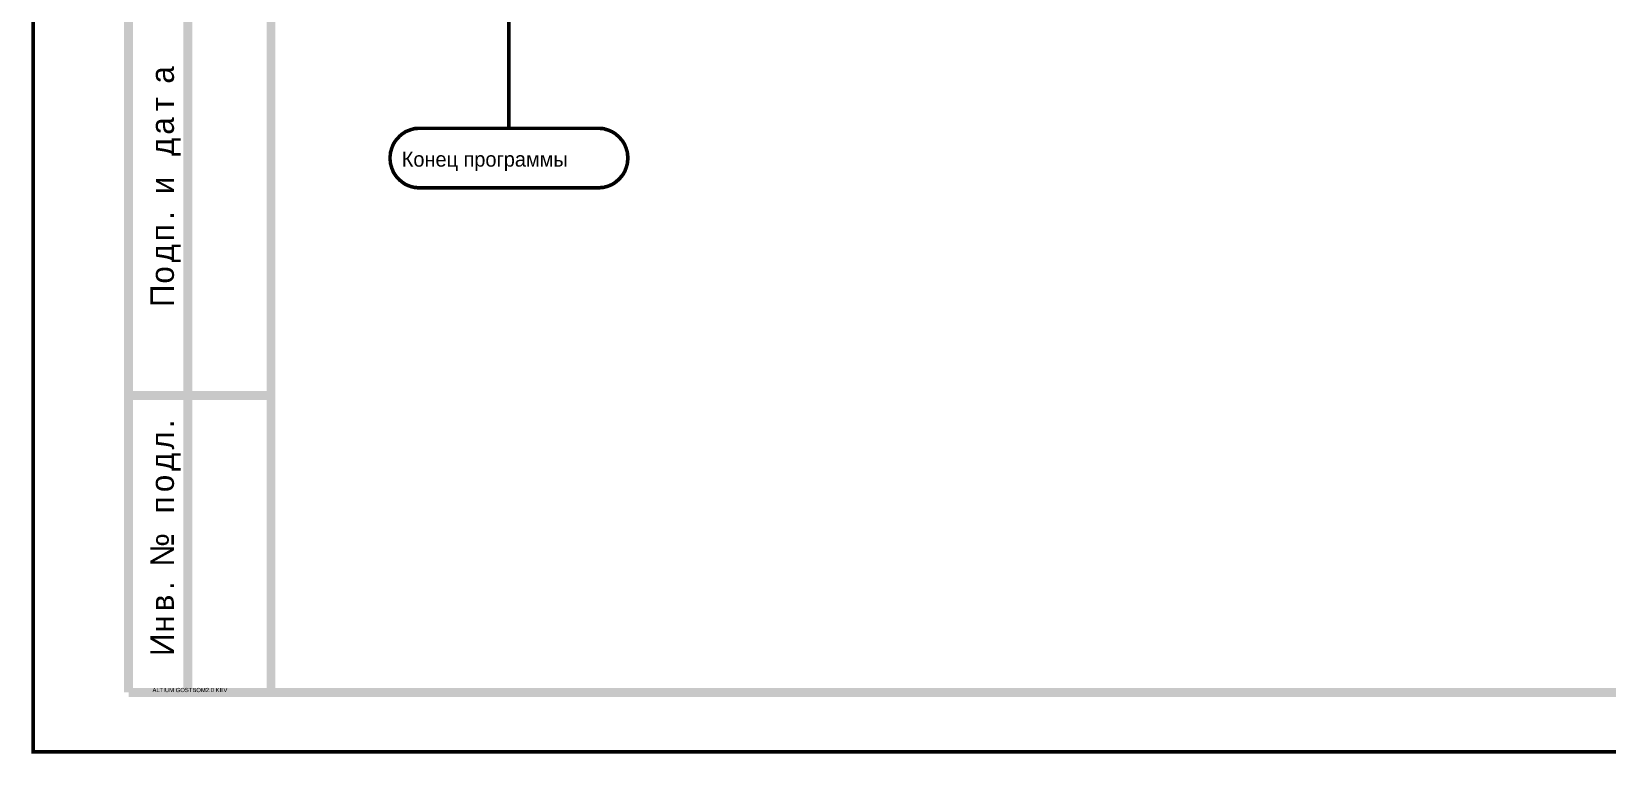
# Model space of a CAD drawing. Header units: inches. Extents: x 0 to 594, y 0 to 420.
# Drawn here: x -0.1 to 132.4, y -0.1 to 60.7 of the extents above; entities that cross this region are included whole.
import ezdxf

# ---------------------------------------------------------------- set-up
doc = ezdxf.new("R2010")
doc.units = ezdxf.units.IN
doc.layers.add('Sheet', color=255, linetype='Continuous')

msp = doc.modelspace()

# ---------------------------------------------------------------- linework, layer by layer
at = {"layer": 'Sheet'}
for points, const_width in [([(0, 419.98), (594, 419.98), (594, 0), (0, 0), (0, 419.98)], 0.3), ([(0, 419.98), (594, 419.98), (594, 0), (0, 0), (0, 419.98)], 0.3), ([(0, 419.98), (0, 0), (594, 0), (594, 419.98), (0, 419.98), (0, 419.98)], 0.0991), ([(0, 419.98), (0, 0), (594, 0), (594, 419.98), (0, 419.98), (0, 419.98)], 0.0991)]:
    msp.add_lwpolyline(points, close=True, dxfattribs=dict(at, const_width=const_width))
for points, const_width in [([(20, 414.98), (20, 4.99)], 0.749), ([(8.02, 4.99), (8.02, 150)], 0.749), ([(13.01, 4.99), (13.01, 150)], 0.749), ([(40, 62.49), (40, 52.5)], 0.3), ([(32.5, 52.5), (32.37, 52.5), (32.25, 52.48), (32.12, 52.48), (32.01, 52.46), (31.87, 52.41), (31.76, 52.39), (31.65, 52.34), (31.54, 52.3), (31.42, 52.25), (31.31, 52.21), (31.22, 52.14), (31.11, 52.07), (31.02, 52.01), (30.93, 51.92), (30.82, 51.85), (30.75, 51.76), (30.66, 51.67), (30.57, 51.58), (30.51, 51.49), (30.44, 51.4), (30.37, 51.29), (30.3, 51.18), (30.26, 51.09), (30.22, 50.98), (30.17, 50.86), (30.13, 50.73), (30.1, 50.62), (30.06, 50.51), (30.04, 50.37), (30.04, 50.24), (30.01, 50.13), (30.01, 49.99)], 0.3), ([(32.5, 52.5), (47.51, 52.5)], 0.3), ([(50.02, 49.99), (50.02, 50.13), (49.99, 50.24), (49.99, 50.37), (49.97, 50.51), (49.93, 50.62), (49.9, 50.73), (49.86, 50.86), (49.81, 50.98), (49.77, 51.09), (49.72, 51.18), (49.66, 51.29), (49.59, 51.4), (49.52, 51.49), (49.43, 51.58), (49.37, 51.67), (49.28, 51.76), (49.19, 51.85), (49.1, 51.92), (49.01, 52.01), (48.92, 52.07), (48.81, 52.14), (48.69, 52.21), (48.6, 52.25), (48.49, 52.3), (48.38, 52.34), (48.25, 52.39), (48.13, 52.41), (48.02, 52.46), (47.89, 52.48), (47.75, 52.48), (47.64, 52.5), (47.51, 52.5)], 0.3), ([(47.51, 52.5), (47.51, 52.5), (47.51, 52.5), (47.51, 52.5), (47.51, 52.5), (47.51, 52.5), (47.51, 52.5), (47.51, 52.5), (47.51, 52.5), (47.51, 52.5), (47.51, 52.5), (47.51, 52.5), (47.51, 52.5), (47.51, 52.5), (47.51, 52.5), (47.51, 52.5), (47.51, 52.5), (47.51, 52.5), (47.51, 52.5), (47.51, 52.5), (47.51, 52.5), (47.51, 52.5), (47.51, 52.5), (47.51, 52.5), (47.51, 52.5), (47.51, 52.5), (47.51, 52.5), (47.51, 52.5), (47.51, 52.5), (47.51, 52.5), (47.51, 52.5), (47.51, 52.5), (47.51, 52.5)], 0.3), ([(30.01, 49.99), (30.01, 49.86), (30.04, 49.75), (30.04, 49.61), (30.06, 49.48), (30.1, 49.36), (30.13, 49.25), (30.17, 49.12), (30.22, 49.01), (30.26, 48.89), (30.3, 48.8), (30.37, 48.69), (30.44, 48.58), (30.51, 48.49), (30.57, 48.4), (30.66, 48.31), (30.75, 48.22), (30.82, 48.13), (30.93, 48.07), (31.02, 47.98), (31.11, 47.91), (31.22, 47.84), (31.31, 47.77), (31.42, 47.73), (31.54, 47.68), (31.65, 47.64), (31.76, 47.59), (31.87, 47.57), (32.01, 47.53), (32.12, 47.51), (32.25, 47.51), (32.37, 47.48), (32.5, 47.48)], 0.3), ([(47.51, 47.48), (47.64, 47.48), (47.75, 47.51), (47.89, 47.51), (48.02, 47.53), (48.13, 47.57), (48.25, 47.59), (48.38, 47.64), (48.49, 47.68), (48.6, 47.73), (48.69, 47.77), (48.81, 47.84), (48.92, 47.91), (49.01, 47.98), (49.1, 48.07), (49.19, 48.13), (49.28, 48.22), (49.37, 48.31), (49.43, 48.4), (49.52, 48.49), (49.59, 48.58), (49.66, 48.69), (49.72, 48.8), (49.77, 48.89), (49.81, 49.01), (49.86, 49.12), (49.9, 49.25), (49.93, 49.36), (49.97, 49.48), (49.99, 49.61), (49.99, 49.75), (50.02, 49.86), (50.02, 49.99)], 0.3), ([(32.5, 47.48), (47.51, 47.48)], 0.3), ([(8.02, 29.99), (20, 29.99)], 0.749), ([(20, 4.99), (8.02, 4.99)], 0.749), ([(20, 4.99), (589.01, 4.99)], 0.749)]:
    msp.add_lwpolyline(points, dxfattribs=dict(at, const_width=const_width))

# ---------------------------------------------------------------- texts
for s, p in [('а', (11.83, 56.26)), ('т', (11.83, 53.93)), ('а', (11.83, 51.96)), ('д', (11.83, 50.17)), ('и', (11.83, 46.95)), ('.', (11.83, 44.8)), ('п', (11.83, 43)), ('д', (11.83, 41.21)), ('о', (11.83, 39.42)), ('П', (11.83, 37.45)), ('л', (11.83, 25.44)), ('.', (11.83, 27.24)), ('д', (11.83, 23.65)), ('о', (11.83, 21.86)), ('п', (11.83, 20.07)), ('№', (11.83, 15.59)), ('.', (11.83, 13.62)), ('в', (11.83, 11.83)), ('н', (11.83, 10.03)), ('И', (11.83, 8.06))]:
    msp.add_text(s, height=1.97, rotation=90, dxfattribs=at).set_placement(p)
for s, height, p in [('Конец программы', 1.2543, (31, 49.27)), ('ALTIUM GOSTBOM2.0 KEV', 0.3584, (10.03, 5.02))]:
    msp.add_text(s, height=height, dxfattribs=at).set_placement(p)

doc.saveas('drawing.dxf')
